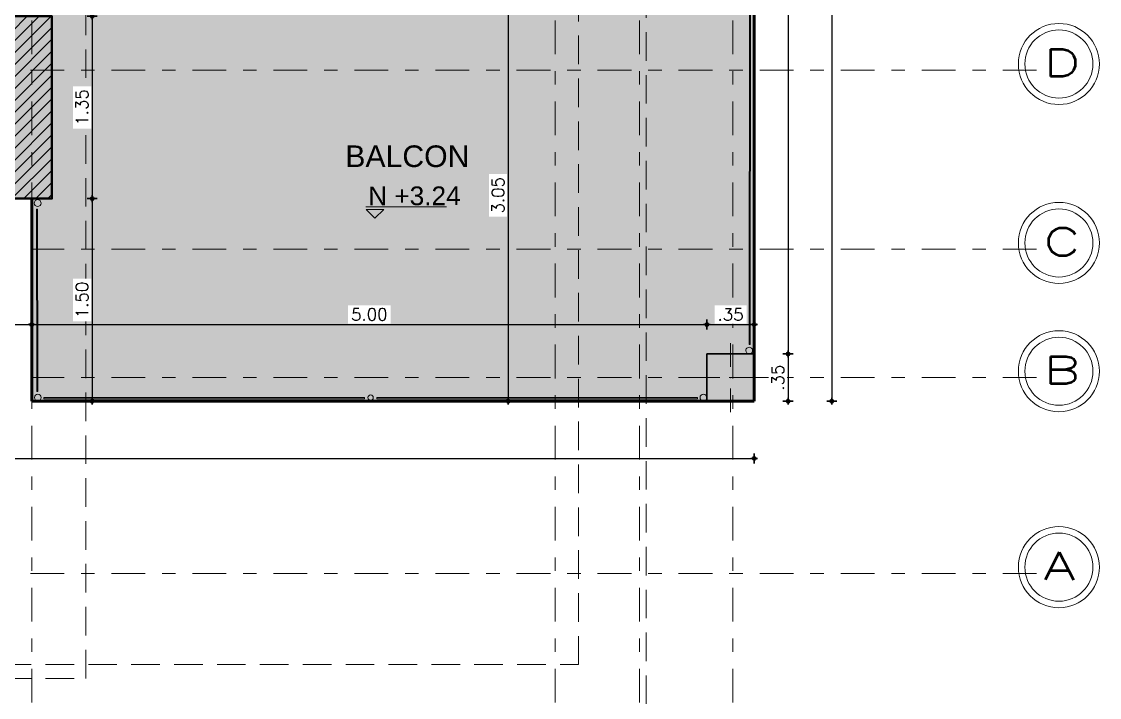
# Model space of a CAD drawing. Header units: metres. Extents: x -50 to 76, y -61 to 14.
# Drawn here: x 34.28 to 42.26, y -8.99 to -3.99 of the extents above; entities that cross this region are included whole.
import ezdxf

# ---------------------------------------------------------------- set-up
doc = ezdxf.new("R2010")
doc.units = ezdxf.units.M
doc.header["$MEASUREMENT"] = 0
for name, pattern in [('CENTER', [2, 1.25, -0.25, 0.25, -0.25]), ('CENTERX2', [4, 2.5, -0.5, 0.5, -0.5]), ('DASHDOT2', [0.5, 0.25, -0.125, 0, -0.125]), ('Línea Oculta', [0.3175, 0.211667, -0.105833]), ('Rayas Pequeñas', [0.282222, 0.141111, -0.141111])]:
    doc.linetypes.add(name, pattern=pattern)
for name, color, linetype, lineweight in [('1 AREAS', 65, 'Continuous', 50), ('1 AREAS HACH', 250, 'Continuous', 9), ('1 COLUMNAS', 1, 'Continuous', 50), ('1 MUROS', 255, 'Continuous', 60), ('1 NIVELES', 145, 'Continuous', 18), ('1 PISOS', 252, 'Continuous', 35), ('1 RELLENO COLUMNAS', 225, 'Continuous', 18), ('1 TEXTOS', 4, 'Continuous', 20), ('_TXT1', 7, 'Continuous', 0), ('achurados', 251, 'Continuous', 0), ('COTAS', 251, 'Continuous', 35), ('EJES', 251, 'CENTERX2', 0), ('F-PLANO 3', 81, 'Continuous', 20), ('Nuevo_Estructura - Carga_Pluma_Nº__20', 1, 'Continuous', 0), ('TEXTOS', 4, 'Continuous', 25)]:
    doc.layers.add(name, color=color, linetype=linetype, lineweight=lineweight)
for name, color, linetype, lineweight, true_color in [('Interior - Escaleras & Barandillas_Pluma_Nº__91', 171, 'Continuous', 13, 0xaaaaff), ('Nuevo_Estructura - Carga_Pluma_Nº__160', 7, 'Continuous', 20, 0xb4a35c), ('Nuevo_Estructura - Carga_Pluma_Nº__28', 7, 'Continuous', 35, 0xa80f02)]:
    doc.layers.add(name, color=color, linetype=linetype, lineweight=lineweight, true_color=true_color)
doc.styles.add('cotas', font='romans.shx')
doc.styles.add('Estilo_Generado_1', font='arial.ttf')
doc.styles.add('LEROY', font='arial.ttf')
doc.styles.add('ROMANS', font='romans', dxfattribs={"width": 0.7})
doc.dimstyles.new('COT-50', dxfattribs={"dimscale": 0.5, "dimtxt": 0.18, "dimasz": 0.05, "dimexe": 0.08, "dimexo": 0.1, "dimgap": 0.06, "dimtad": 1, "dimzin": 4, "dimdsep": 46, "dimtxsty": 'cotas', "dimblk1": 'COTA', "dimblk2": 'COTA', "dimsah": 1, "dimcen": 0.09, "dimse1": 1, "dimse2": 1, "dimclrd": 256, "dimclre": 253, "dimclrt": 14, "dimadec": 0, "dimazin": 0, "dimtfac": 1, "dimtix": 1, "dimtmove": 0, "dimatfit": 3, "dimldrblk": 'COTA', "dimfxl": 1, "dimtfill": 1, "dimtfillclr": 256, "dimtolj": 1, "dimtzin": 12, "dimarcsym": 0})

# ---------------------------------------------------------------- blocks, each defined once
blk = doc.blocks.new('Pilar_1', base_point=(11.375, -6.615))
at = {"layer": 'Nuevo_Estructura - Carga_Pluma_Nº__160', "linetype": 'Continuous', "lineweight": 0, "true_color": 0x5a512e}
blk.add_hatch(color=59, dxfattribs=at).paths.add_polyline_path([(11.55, -6.44), (11.2, -6.44), (11.2, -6.79), (11.55, -6.79)])
at = {"layer": 'Nuevo_Estructura - Carga_Pluma_Nº__20', "color": 1, "linetype": 'Continuous', "lineweight": 0}
for p, q in [((11.375, -6.535), (11.375, -6.36)), ((11.295, -6.615), (11.12, -6.615)), ((11.455, -6.615), (11.63, -6.615)), ((11.375, -6.695), (11.375, -6.87))]:
    blk.add_line(p, q, dxfattribs=at)
blk.add_point((11.375, -6.615), dxfattribs=at)
at = {"layer": 'Nuevo_Estructura - Carga_Pluma_Nº__28', "color": 14, "linetype": 'Continuous', "lineweight": 35, "true_color": 0xa80f02, "flags": 128}
blk.add_lwpolyline([(11.55, -6.79), (11.55, -6.44), (11.2, -6.44), (11.2, -6.79)], dxfattribs=at)
blk = doc.blocks.new('COTA')
for p, q in [((-1, 0), (1, 0)), ((0, 1.5), (0, -1.5))]:
    blk.add_line(p, q)
blk.add_circle((0, 0), 0.5)
blk = doc.blocks.new('*D497')
at = {"layer": 'COTAS', "lineweight": -2, "transparency": 16777216}
blk.add_line((29.2804, -6.2321), (34.3304, -6.2321), dxfattribs=at)
at = {"layer": 'Defpoints', "color": 0, "transparency": 16777216}
for p in [(29.2554, -5.3), (34.3554, -5.3), (34.3554, -6.2321)]:
    blk.add_point(p, dxfattribs=at)
at = {"layer": 'COTAS', "lineweight": -2, "transparency": 16777216, "xscale": 0.025, "yscale": 0.025, "zscale": 0.025, "rotation": 180}
blk.add_blockref('COTA', (29.2554, -6.2321), dxfattribs=at)
at = {"layer": 'COTAS', "lineweight": -2, "transparency": 16777216, "xscale": 0.025, "yscale": 0.025, "zscale": 0.025}
blk.add_blockref('COTA', (34.3554, -6.2321), dxfattribs=at)
at = {"layer": 'COTAS', "color": 14, "transparency": 16777216, "insert": (31.8054, -6.1571), "char_height": 0.09, "attachment_point": 5, "style": 'cotas', "bg_fill": 3, "box_fill_scale": 1.25, "bg_fill_color": 256, "bg_fill_true_color": 13158600, "bg_fill_transparency": 0}
blk.add_mtext('\\A1;5.10', dxfattribs=at)
blk = doc.blocks.new('*D498')
at = {"layer": 'COTAS', "lineweight": -2, "transparency": 16777216}
blk.add_line((34.3804, -6.2321), (39.3304, -6.2321), dxfattribs=at)
at = {"layer": 'Defpoints', "color": 0, "transparency": 16777216}
for p in [(39.3554, -6.2321), (34.3554, -6.8), (39.3554, -6.8)]:
    blk.add_point(p, dxfattribs=at)
at = {"layer": 'COTAS', "lineweight": -2, "transparency": 16777216, "xscale": 0.025, "yscale": 0.025, "zscale": 0.025, "rotation": 180}
blk.add_blockref('COTA', (34.3554, -6.2321), dxfattribs=at)
at = {"layer": 'COTAS', "lineweight": -2, "transparency": 16777216, "xscale": 0.025, "yscale": 0.025, "zscale": 0.025}
blk.add_blockref('COTA', (39.3554, -6.2321), dxfattribs=at)
at = {"layer": 'COTAS', "color": 14, "transparency": 16777216, "insert": (36.8554, -6.1571), "char_height": 0.09, "attachment_point": 5, "style": 'cotas', "bg_fill": 3, "box_fill_scale": 1.25, "bg_fill_color": 256, "bg_fill_true_color": 13158600, "bg_fill_transparency": 0}
blk.add_mtext('\\A1;5.00', dxfattribs=at)
blk = doc.blocks.new('*D499')
at = {"layer": 'COTAS', "lineweight": -2, "transparency": 16777216}
blk.add_line((39.3804, -6.2321), (39.6804, -6.2321), dxfattribs=at)
at = {"layer": 'Defpoints', "color": 0, "transparency": 16777216}
for p in [(39.7054, -6.2321), (39.3554, -6.45), (39.7054, -6.45)]:
    blk.add_point(p, dxfattribs=at)
at = {"layer": 'COTAS', "lineweight": -2, "transparency": 16777216, "xscale": 0.025, "yscale": 0.025, "zscale": 0.025, "rotation": 180}
blk.add_blockref('COTA', (39.3554, -6.2321), dxfattribs=at)
at = {"layer": 'COTAS', "lineweight": -2, "transparency": 16777216, "xscale": 0.025, "yscale": 0.025, "zscale": 0.025}
blk.add_blockref('COTA', (39.7054, -6.2321), dxfattribs=at)
at = {"layer": 'COTAS', "color": 14, "transparency": 16777216, "insert": (39.5304, -6.1571), "char_height": 0.09, "attachment_point": 5, "style": 'cotas', "bg_fill": 3, "box_fill_scale": 1.25, "bg_fill_color": 256, "bg_fill_true_color": 13158600, "bg_fill_transparency": 0}
blk.add_mtext('\\A1;.35', dxfattribs=at)
blk = doc.blocks.new('*D500')
at = {"layer": 'COTAS', "lineweight": -2, "transparency": 16777216}
blk.add_line((19.3304, -7.2232), (39.6804, -7.2232), dxfattribs=at)
at = {"layer": 'Defpoints', "color": 0, "transparency": 16777216}
for p in [(19.3054, -5.75), (39.7054, -6.8), (39.7054, -7.2232)]:
    blk.add_point(p, dxfattribs=at)
at = {"layer": 'COTAS', "lineweight": -2, "transparency": 16777216, "xscale": 0.025, "yscale": 0.025, "zscale": 0.025, "rotation": 180}
blk.add_blockref('COTA', (19.3054, -7.2232), dxfattribs=at)
at = {"layer": 'COTAS', "lineweight": -2, "transparency": 16777216, "xscale": 0.025, "yscale": 0.025, "zscale": 0.025}
blk.add_blockref('COTA', (39.7054, -7.2232), dxfattribs=at)
at = {"layer": 'COTAS', "color": 14, "transparency": 16777216, "insert": (29.5054, -7.1482), "char_height": 0.09, "attachment_point": 5, "style": 'cotas', "bg_fill": 3, "box_fill_scale": 1.25, "bg_fill_color": 256, "bg_fill_true_color": 13158600, "bg_fill_transparency": 0}
blk.add_mtext('\\A1;20.40', dxfattribs=at)
blk = doc.blocks.new('*D591')
at = {"layer": 'COTAS', "lineweight": -2, "transparency": 16777216}
blk.add_line((39.9558, -0.225), (39.9558, -6.425), dxfattribs=at)
at = {"layer": 'Defpoints', "color": 0, "transparency": 16777216}
for p in [(39.7054, -0.2), (39.7054, -6.45), (39.9558, -6.45)]:
    blk.add_point(p, dxfattribs=at)
at = {"layer": 'COTAS', "lineweight": -2, "transparency": 16777216, "xscale": 0.025, "yscale": 0.025, "zscale": 0.025}
for p, rotation in [((39.9558, -0.2), 90), ((39.9558, -6.45), 270)]:
    blk.add_blockref('COTA', p, dxfattribs=dict(at, rotation=rotation))
at = {"layer": 'COTAS', "color": 14, "transparency": 16777216, "insert": (39.8808, -3.325), "char_height": 0.09, "attachment_point": 5, "rotation": 90, "style": 'cotas', "bg_fill": 3, "box_fill_scale": 1.25, "bg_fill_color": 256, "bg_fill_true_color": 13158600, "bg_fill_transparency": 0}
blk.add_mtext('\\A1;6.25', dxfattribs=at)
blk = doc.blocks.new('*D593')
at = {"layer": 'COTAS', "lineweight": -2, "transparency": 16777216}
blk.add_line((34.8035, -3.975), (34.8035, -5.275), dxfattribs=at)
at = {"layer": 'Defpoints', "color": 0, "transparency": 16777216}
for p in [(34.5054, -3.95), (34.5054, -5.3), (34.8035, -5.3)]:
    blk.add_point(p, dxfattribs=at)
at = {"layer": 'COTAS', "lineweight": -2, "transparency": 16777216, "xscale": 0.025, "yscale": 0.025, "zscale": 0.025}
for p, rotation in [((34.8035, -3.95), 90), ((34.8035, -5.3), 270)]:
    blk.add_blockref('COTA', p, dxfattribs=dict(at, rotation=rotation))
at = {"layer": 'COTAS', "color": 14, "transparency": 16777216, "insert": (34.7285, -4.625), "char_height": 0.09, "attachment_point": 5, "rotation": 90, "style": 'cotas', "bg_fill": 3, "box_fill_scale": 1.25, "bg_fill_color": 256, "bg_fill_true_color": 13158600, "bg_fill_transparency": 0}
blk.add_mtext('\\A1;1.35', dxfattribs=at)
blk = doc.blocks.new('*D594')
at = {"layer": 'COTAS', "lineweight": -2, "transparency": 16777216}
blk.add_line((34.8035, -5.325), (34.8035, -6.775), dxfattribs=at)
at = {"layer": 'Defpoints', "color": 0, "transparency": 16777216}
for p in [(34.5054, -5.3), (34.3554, -6.8), (34.8035, -6.8)]:
    blk.add_point(p, dxfattribs=at)
at = {"layer": 'COTAS', "lineweight": -2, "transparency": 16777216, "xscale": 0.025, "yscale": 0.025, "zscale": 0.025}
for p, rotation in [((34.8035, -5.3), 90), ((34.8035, -6.8), 270)]:
    blk.add_blockref('COTA', p, dxfattribs=dict(at, rotation=rotation))
at = {"layer": 'COTAS', "color": 14, "transparency": 16777216, "insert": (34.7285, -6.05), "char_height": 0.09, "attachment_point": 5, "rotation": 90, "style": 'cotas', "bg_fill": 3, "box_fill_scale": 1.25, "bg_fill_color": 256, "bg_fill_true_color": 13158600, "bg_fill_transparency": 0}
blk.add_mtext('\\A1;1.50', dxfattribs=at)
blk = doc.blocks.new('*D595')
at = {"layer": 'COTAS', "lineweight": -2, "transparency": 16777216}
blk.add_line((37.8833, -3.775), (37.8833, -6.775), dxfattribs=at)
at = {"layer": 'Defpoints', "color": 0, "transparency": 16777216}
for p in [(38.0554, -3.75), (37.8833, -6.8), (38.0554, -6.8)]:
    blk.add_point(p, dxfattribs=at)
at = {"layer": 'COTAS', "lineweight": -2, "transparency": 16777216, "xscale": 0.025, "yscale": 0.025, "zscale": 0.025}
for p, rotation in [((37.8833, -3.75), 90), ((37.8833, -6.8), 270)]:
    blk.add_blockref('COTA', p, dxfattribs=dict(at, rotation=rotation))
at = {"layer": 'COTAS', "color": 14, "transparency": 16777216, "insert": (37.8083, -5.275), "char_height": 0.09, "attachment_point": 5, "rotation": 90, "style": 'cotas', "bg_fill": 3, "box_fill_scale": 1.25, "bg_fill_color": 256, "bg_fill_true_color": 13158600, "bg_fill_transparency": 0}
blk.add_mtext('\\A1;3.05', dxfattribs=at)
blk = doc.blocks.new('*D596')
at = {"layer": 'COTAS', "lineweight": -2, "transparency": 16777216}
blk.add_line((39.9558, -6.475), (39.9558, -6.775), dxfattribs=at)
at = {"layer": 'Defpoints', "color": 0, "transparency": 16777216}
for p in [(39.7054, -6.45), (39.7054, -6.8), (39.9558, -6.8)]:
    blk.add_point(p, dxfattribs=at)
at = {"layer": 'COTAS', "lineweight": -2, "transparency": 16777216, "xscale": 0.025, "yscale": 0.025, "zscale": 0.025}
for p, rotation in [((39.9558, -6.45), 90), ((39.9558, -6.8), 270)]:
    blk.add_blockref('COTA', p, dxfattribs=dict(at, rotation=rotation))
at = {"layer": 'COTAS', "color": 14, "transparency": 16777216, "insert": (39.8808, -6.625), "char_height": 0.09, "attachment_point": 5, "rotation": 90, "style": 'cotas', "bg_fill": 3, "box_fill_scale": 1.25, "bg_fill_color": 256, "bg_fill_true_color": 13158600, "bg_fill_transparency": 0}
blk.add_mtext('\\A1;.35', dxfattribs=at)
blk = doc.blocks.new('*D598')
at = {"layer": 'COTAS', "lineweight": -2, "transparency": 16777216}
blk.add_line((40.2802, 4.525), (40.2802, -6.775), dxfattribs=at)
at = {"layer": 'Defpoints', "color": 0, "transparency": 16777216}
for p in [(39.0054, 4.55), (39.7054, -6.8), (40.2802, -6.8)]:
    blk.add_point(p, dxfattribs=at)
at = {"layer": 'COTAS', "lineweight": -2, "transparency": 16777216, "xscale": 0.025, "yscale": 0.025, "zscale": 0.025}
for p, rotation in [((40.2802, 4.55), 90), ((40.2802, -6.8), 270)]:
    blk.add_blockref('COTA', p, dxfattribs=dict(at, rotation=rotation))
at = {"layer": 'COTAS', "color": 14, "transparency": 16777216, "insert": (40.2052, -1.125), "char_height": 0.09, "attachment_point": 5, "rotation": 90, "style": 'cotas', "bg_fill": 3, "box_fill_scale": 1.25, "bg_fill_color": 256, "bg_fill_true_color": 13158600, "bg_fill_transparency": 0}
blk.add_mtext('\\A1;11.35', dxfattribs=at)

msp = doc.modelspace()

# ---------------------------------------------------------------- hatches: boundary and pattern name
at = {"layer": '1 AREAS HACH'}
h = msp.add_hatch(dxfattribs=at)
h.set_pattern_fill('ANGLE', color=256)
h.set_pattern_definition([(0, (0, 0), (0, 0.275), [0.2, -0.075]), (90, (0, 0), (-0.275, 2e-17), [0.2, -0.075])])
h.paths.add_polyline_path([(28.5554, 2.55), (28.3554, 2.55), (28.3554, 4.75), (28.5554, 4.75), (28.5554, 5.9), (28.2054, 5.9), (28.2054, 5.45), (26.1054, 5.45), (26.1054, 6.7), (21.8054, 6.7), (21.8054, 4.3), (20.2054, 4.3), (20.2054, 4.75), (19.9054, 4.75), (19.9054, -0.15), (22.8054, -0.15), (22.8054, -2.9), (22.9554, -2.9), (26.3554, -2.9), (26.3554, -4.1), (26.9054, -4.1), (26.9054, -4.5), (27.1554, -4.5), (28.8554, -4.5), (28.8554, -5.3), (29.2554, -5.3), (29.2554, -3.95), (29.2054, -3.95), (29.2054, -0.15), (34.2054, -0.15), (34.2054, -5.3), (34.3554, -5.3), (34.3554, -6.8), (39.7054, -6.8), (39.7054, 0.15), (38.4054, 0.15), (38.4054, 2.15), (39.0054, 2.15), (39.0054, 4.55), (38.7054, 4.55), (38.7054, 4.25), (33.1254, 4.25), (33.1254, 4.55), (32.7554, 4.55), (32.7554, 1.4), (28.5554, 1.4)])
at = {"layer": '1 RELLENO COLUMNAS'}
h = msp.add_hatch(dxfattribs=at)
h.set_pattern_fill('ANSI31', color=256, scale=0.5)
h.paths.add_polyline_path([(19.9054, 3.55), (20.2054, 3.55), (20.2054, 4.75), (19.9054, 4.75)])
h.paths.add_polyline_path([(20.3554, 1.25), (20.3554, 1.6), (19.9054, 1.6027), (19.9054, 1.25)])
h.paths.add_polyline_path([(24.3054, 1.25), (24.3054, 1.5), (23.9554, 1.5), (23.9554, 1.25)])
h.paths.add_polyline_path([(23.9554, 5.15), (24.3054, 5.15), (24.3054, 5.35), (23.9554, 5.35)])
h.paths.add_polyline_path([(22.8054, -2.901), (23.1054, -2.901), (23.1054, -2.601), (22.8054, -2.601)])
h.paths.add_polyline_path([(22.8054, -4.5), (22.9554, -4.5), (22.9554, -4.2), (22.8054, -4.2)])
h.paths.add_polyline_path([(27.3554, -4.1), (26.9054, -4.1), (26.9054, -4.5), (27.3554, -4.5)])
h.paths.add_polyline_path([(27.1554, -2.1), (26.9054, -2.1), (26.9054, -2.9), (27.1554, -2.9)])
h.paths.add_polyline_path([(29.2554, -4.5), (29.2554, -4.2), (29.2554, -3.95), (28.8554, -3.95), (28.8554, -4.1), (28.6554, -4.1), (28.6554, -4.5)])
h.paths.add_polyline_path([(28.8554, -5.3), (29.2554, -5.3), (29.2554, -4.5), (28.8554, -4.5)])
h.paths.add_polyline_path([(29.2554, -7.4), (28.8554, -7.4), (28.8554, -8.75), (29.2554, -8.75)])
h.paths.add_polyline_path([(34.2054, -5.3), (34.5054, -5.3), (34.5054, -3.95), (34.2054, -3.95)])
h.paths.add_polyline_path([(34.2054, -2.4), (34.5054, -2.4), (34.5054, 0.1389), (34.2054, 0.1389)])
h.paths.add_polyline_path([(34.2054, 1.4), (34.2054, 1.25), (34.5054, 1.25), (34.5054, 2.1), (34.2054, 2.1)])
h.paths.add_polyline_path([(33.1254, 4.55), (32.7554, 4.55), (32.7554, 3.9), (33.1254, 3.9)])
h.paths.add_polyline_path([(28.5554, 2.55), (28.2054, 2.55), (28.2054, 1.25), (28.5554, 1.25)])
h.paths.add_polyline_path([(28.5554, 5.9), (28.2054, 5.9), (28.2054, 4.75), (28.5554, 4.75)])
h.paths.add_polyline_path([(39.0054, 3.9), (39.0054, 4.55), (38.7054, 4.55), (38.7054, 3.9)])
h.paths.add_polyline_path([(38.2554, 1.25), (38.4054, 1.25), (38.4054, 2.3), (38.2554, 2.3)])
h.paths.add_polyline_path([(38.0554, -3.75), (38.4054, -3.75), (38.4054, -2.65), (38.0554, -2.65)])

# ---------------------------------------------------------------- linework, layer by layer
at = {"layer": '1 AREAS', "lineweight": 13}
msp.add_lwpolyline([(38.4054, 2.15), (38.4054, 0.15), (39.7054, 0.15), (39.7054, -6.8), (34.3554, -6.8), (34.3554, -5.3), (34.2054, -5.3), (34.2054, -0.15), (29.2054, -0.15), (29.2054, -3.95), (29.2554, -3.95), (29.2554, -5.3), (28.8554, -5.3), (28.8554, -4.5), (27.1554, -4.5)], dxfattribs=at)
at = {"layer": '1 COLUMNAS'}
msp.add_lwpolyline([(34.2054, -3.95), (34.5054, -3.95), (34.5054, -5.3), (34.2054, -5.3)], close=True, dxfattribs=at)
at = {"layer": '1 MUROS'}
for p, q in [((39.7054, -6.8), (39.7054, 0.15)), ((34.3554, -5.3), (34.3554, -6.8)), ((34.3554, -6.8), (39.3554, -6.8)), ((38.4054, -6.8), (39.7054, -6.8))]:
    msp.add_line(p, q, dxfattribs=at)
at = {"layer": '1 NIVELES', "color": 2, "linetype": 'CENTER'}
for p, q in [((36.8294, -5.3617), (37.4261, -5.3617)), ((36.8972, -5.4456), (36.8319, -5.3806)), ((36.8319, -5.3806), (36.9625, -5.3806)), ((36.8972, -5.4456), (36.9625, -5.3806))]:
    msp.add_line(p, q, dxfattribs=at)
at = {"layer": '1 PISOS', "linetype": 'Línea Oculta', "lineweight": 13}
for points in [[(27.1554, -8.7496), (38.4054, -8.75), (38.4054, -3.75), (38.9054, -3.75), (38.9054, -15.5), (38.4054, -15.5), (38.4054, -10.5), (28.8554, -10.5), (28.8554, -15.5), (27.1554, -15.5047)], [(27.1554, -4.5), (27.1554, -8.8514), (34.756, -8.8514), (34.756, -3.75), (34.5054, -3.75), (34.5054, -5.3), (28.8554, -5.3), (28.8554, -4.5)]]:
    msp.add_lwpolyline(points, close=True, dxfattribs=at)
at = {"layer": 'achurados', "color": 251, "linetype": 'ByBlock'}
for centre in [(41.9616, -4.3031), (41.9616, -5.6281), (41.9616, -6.5781), (41.9616, -8.0281)]:
    msp.add_circle(centre, 0.3, dxfattribs=at)
at = {"layer": 'EJES', "linetype": 'DASHDOT2'}
for p, q in [((34.3554, -10.2308), (34.3554, 7.233)), ((34.3554, -10.2308), (34.3554, 7.233)), ((38.2304, -10.2308), (38.2304, 7.233)), ((38.2304, -10.2308), (38.2304, 7.233)), ((38.8554, -10.2308), (38.8554, 7.233)), ((39.5479, -10.2308), (39.5479, 7.233)), ((18.1458, -4.35), (41.8674, -4.35)), ((18.1458, -5.675), (41.8674, -5.675)), ((18.1458, -6.625), (41.8674, -6.625)), ((18.1458, -8.075), (41.8674, -8.075))]:
    msp.add_line(p, q, dxfattribs=at)
at = {"layer": 'F-PLANO 3', "color": 1, "linetype": 'ByBlock'}
for centre in [(41.9616, -4.3031), (41.9616, -5.6281), (41.9616, -6.5781), (41.9616, -8.0281)]:
    msp.add_circle(centre, 0.252, dxfattribs=at)
at = {"layer": 'Interior - Escaleras & Barandillas_Pluma_Nº__91', "color": 161, "lineweight": 13, "true_color": 0xaaaaff}
for p, q in [((39.671, -3.3451), (39.6685, -6.3803)), ((39.6765, -6.3803), (39.679, -3.3451)), ((34.3916, -5.3775), (34.3927, -6.728)), ((34.4007, -6.728), (34.3996, -5.3775)), ((36.8201, -6.773), (34.4457, -6.773)), ((34.4457, -6.781), (36.8201, -6.781)), ((39.2844, -6.773), (36.9101, -6.773)), ((36.9101, -6.781), (39.2844, -6.781))]:
    msp.add_line(p, q, dxfattribs=at)
at = {"layer": 'Interior - Escaleras & Barandillas_Pluma_Nº__91', "color": 161, "linetype": 'Rayas Pequeñas', "lineweight": 13, "true_color": 0xaaaaff}
for p, q in [((34.3996, -5.3775), (34.3916, -5.3775)), ((39.6685, -6.3803), (39.6765, -6.3803)), ((34.3927, -6.728), (34.4007, -6.728)), ((34.4457, -6.773), (34.4457, -6.781)), ((36.8201, -6.781), (36.8201, -6.773)), ((36.9101, -6.773), (36.9101, -6.781)), ((39.2844, -6.781), (39.2844, -6.773))]:
    msp.add_line(p, q, dxfattribs=at)
at = {"layer": 'Interior - Escaleras & Barandillas_Pluma_Nº__91', "color": 161, "linetype": 'Continuous', "lineweight": 13, "true_color": 0xaaaaff}
for centre, radius, start, end in [((34.3996, -5.3325), 0.025, 0.04559, 180.04559), ((34.3996, -5.3325), 0.025, 180.04559, 0.04559), ((39.6685, -6.4253), 0.025, 359.95441, 179.95441), ((39.6685, -6.4253), 0.025, 179.95441, 359.95441), ((34.4007, -6.773), 0.025, 90, 270), ((34.4007, -6.773), 0.025, 270, 90), ((36.8651, -6.773), 0.02, 90, 270), ((36.8651, -6.773), 0.02, 270, 90), ((39.3294, -6.773), 0.025, 90, 270), ((39.3294, -6.773), 0.025, 270, 90)]:
    msp.add_arc(centre, radius, start, end, dxfattribs=at)

# ---------------------------------------------------------------- block references
at = {"layer": '1 COLUMNAS', "color": 14, "lineweight": 35, "true_color": 0xa80f02}
msp.add_blockref('Pilar_1', (39.5304, -6.625), dxfattribs=at)

# ---------------------------------------------------------------- texts
at = {"layer": '1 TEXTOS', "insert": (36.6776, -4.906), "char_height": 0.16, "attachment_point": 1, "style": 'Estilo_Generado_1'}
msp.add_mtext('\\A1;{\\pql;\\fArial|b0|i0|c0|p34;BALCON}', dxfattribs=at)
at = {"layer": '_TXT1', "style": 'ROMANS', "width": 1.5}
for s, p in [('D', (41.8456, -4.3967)), ('C', (41.8456, -5.7217)), ('B', (41.8456, -6.6717)), ('A', (41.8456, -8.1217))]:
    msp.add_text(s, height=0.2042, dxfattribs=at).set_placement(p)
at = {"layer": 'TEXTOS', "color": 2, "style": 'LEROY'}
msp.add_text('N +3.24', height=0.13885, rotation=0.0654, dxfattribs=at).set_placement((36.8471, -5.349))

# ---------------------------------------------------------------- next in the draw order: dimensions: what is measured, and where the dimension line sits
at = {"layer": 'COTAS'}
dim = msp.add_linear_dim(base=(34.8035, -5.3), p1=(34.5054, -3.95), p2=(34.5054, -5.3), angle=90, dimstyle='COT-50', dxfattribs=at)
dim.commit()
dim.dimension.update_dxf_attribs({"geometry": '*D593', "text_midpoint": (34.7285, -4.625)})
dim = msp.add_linear_dim(base=(34.3554, -6.2321), p1=(29.2554, -5.3), p2=(34.3554, -5.3), dimstyle='COT-50', dxfattribs=at)
dim.commit()
dim.dimension.update_dxf_attribs({"geometry": '*D497', "text_midpoint": (31.8054, -6.1571)})

# ---------------------------------------------------------------- next in the draw order: dimensions: what is measured, and where the dimension line sits
dim = msp.add_linear_dim(base=(39.3554, -6.2321), p1=(34.3554, -6.8), p2=(39.3554, -6.8), dimstyle='COT-50', dxfattribs=at)
dim.commit()
dim.dimension.update_dxf_attribs({"geometry": '*D498', "text_midpoint": (36.8554, -6.1571)})

# ---------------------------------------------------------------- next in the draw order: dimensions: what is measured, and where the dimension line sits
dim = msp.add_linear_dim(base=(39.7054, -6.2321), p1=(39.3554, -6.45), p2=(39.7054, -6.45), dimstyle='COT-50', dxfattribs=at)
dim.commit()
dim.dimension.update_dxf_attribs({"geometry": '*D499', "text_midpoint": (39.5304, -6.1571)})

# ---------------------------------------------------------------- next in the draw order: dimensions: what is measured, and where the dimension line sits
dim = msp.add_linear_dim(base=(39.7054, -7.2232), p1=(19.3054, -5.75), p2=(39.7054, -6.8), dimstyle='COT-50', dxfattribs=at)
dim.commit()
dim.dimension.update_dxf_attribs({"geometry": '*D500', "text_midpoint": (29.5054, -7.1482)})

# ---------------------------------------------------------------- next in the draw order: dimensions: what is measured, and where the dimension line sits
for base, p1, p2, picture, middle in [((39.9558, -6.45), (39.7054, -0.2), (39.7054, -6.45), '*D591', (39.8808, -3.325)), ((37.8833, -6.8), (38.0554, -3.75), (38.0554, -6.8), '*D595', (37.8083, -5.275)), ((34.8035, -6.8), (34.5054, -5.3), (34.3554, -6.8), '*D594', (34.7285, -6.05))]:
    dim = msp.add_linear_dim(base=base, p1=p1, p2=p2, angle=90, dimstyle='COT-50', dxfattribs=at)
    dim.commit()
    dim.dimension.update_dxf_attribs({"geometry": picture, "text_midpoint": middle})

# ---------------------------------------------------------------- next in the draw order: dimensions: what is measured, and where the dimension line sits
dim = msp.add_linear_dim(base=(39.9558, -6.8), p1=(39.7054, -6.45), p2=(39.7054, -6.8), angle=90, dimstyle='COT-50', dxfattribs=at)
dim.commit()
dim.dimension.update_dxf_attribs({"geometry": '*D596', "text_midpoint": (39.8808, -6.625)})

# ---------------------------------------------------------------- next in the draw order: dimensions: what is measured, and where the dimension line sits
dim = msp.add_linear_dim(base=(40.2802, -6.8), p1=(39.0054, 4.55), p2=(39.7054, -6.8), angle=90, dimstyle='COT-50', dxfattribs=at)
dim.commit()
dim.dimension.update_dxf_attribs({"geometry": '*D598', "text_midpoint": (40.2052, -1.125)})

doc.saveas('drawing.dxf')
